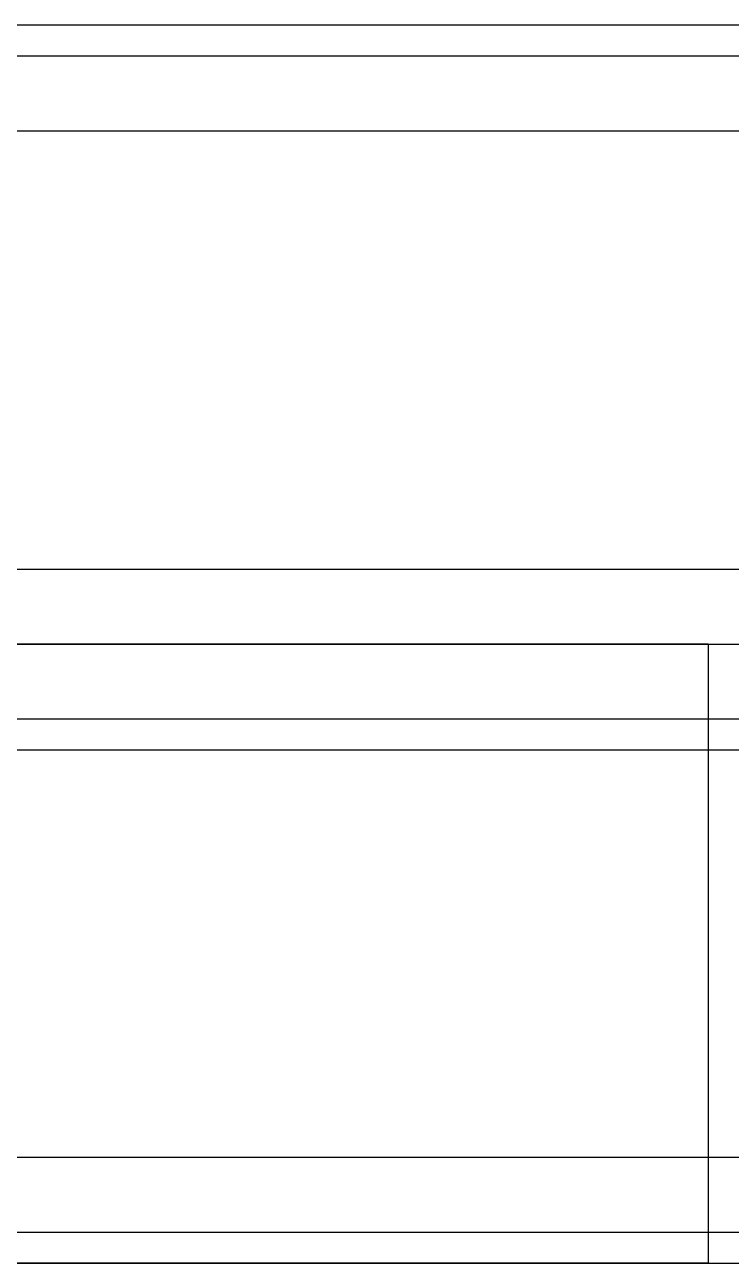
# Model space of a CAD drawing. Header units: millimetres. Extents: x -2000 to 0, y -2 to 2.
# Drawn here: x -874.971 to -872.262, y -2.375 to 2.375 of the extents above; entities that cross this region are included whole.
import ezdxf

# ---------------------------------------------------------------- set-up
doc = ezdxf.new("R2010")
doc.units = ezdxf.units.MM
doc.header["$MEASUREMENT"] = 0
doc.layers.add('2 Meter Open Rail', color=7, linetype='Continuous')

msp = doc.modelspace()

# ---------------------------------------------------------------- linework, layer by layer
at = {"layer": '2 Meter Open Rail', "lineweight": 30}
for p, q in [((-1000, 2.375, 69.9355), (0, 2.375, 69.9355)), ((-2000, 2.375, 20.122), (0, 2.375, 20.122)), ((-2000, 2.375, 19.9355), (0, 2.375, 19.9355)), ((-1000, 2.375, 70.122), (0, 2.375, 70.122)), ((-2000, 2.256, 20.4094), (0, 2.256, 20.4094)), ((-1000, 2.256, 70.4094), (0, 2.256, 70.4094)), ((-2000, 1.9686, 19.5291), (0, 1.9686, 19.5291)), ((-1000, 1.9686, 69.5291), (0, 1.9686, 69.5291)), ((-2000, 0.2874, 22.378), (0, 0.2874, 22.378)), ((-1000, 0.2874, 72.378), (0, 0.2874, 72.378)), ((-2000, 0, 19.5291), (0, 0, 19.5291)), ((-1000, 0, 69.5291), (0, 0, 69.5291)), ((-874.9412, 0, 65.7536), (-875, 0, 65.7543)), ((-874.8819, 0, 65.7517), (-874.9412, 0, 65.7536)), ((-874.8221, 0, 65.7483), (-874.8819, 0, 65.7517)), ((-874.7619, 0, 65.7436), (-874.8221, 0, 65.7483)), ((-874.7013, 0, 65.7374), (-874.7619, 0, 65.7436)), ((-874.6404, 0, 65.7298), (-874.7013, 0, 65.7374)), ((-874.5792, 0, 65.7207), (-874.6404, 0, 65.7298)), ((-874.5178, 0, 65.7101), (-874.5792, 0, 65.7207)), ((-874.4562, 0, 65.6979), (-874.5178, 0, 65.7101)), ((-874.3945, 0, 65.6842), (-874.4562, 0, 65.6979)), ((-874.3327, 0, 65.6689), (-874.3945, 0, 65.6842)), ((-874.2708, 0, 65.652), (-874.3327, 0, 65.6689)), ((-874.209, 0, 65.6335), (-874.2708, 0, 65.652)), ((-874.1474, 0, 65.6134), (-874.209, 0, 65.6335)), ((-874.0858, 0, 65.5916), (-874.1474, 0, 65.6134)), ((-874.0245, 0, 65.5682), (-874.0858, 0, 65.5916)), ((-873.9635, 0, 65.5432), (-874.0245, 0, 65.5682)), ((-873.9029, 0, 65.5165), (-873.9635, 0, 65.5432)), ((-873.8426, 0, 65.4882), (-873.9029, 0, 65.5165)), ((-873.7829, 0, 65.4583), (-873.8426, 0, 65.4882)), ((-873.7236, 0, 65.4267), (-873.7829, 0, 65.4583)), ((-873.665, 0, 65.3935), (-873.7236, 0, 65.4267)), ((-873.6071, 0, 65.3587), (-873.665, 0, 65.3935)), ((-873.5499, 0, 65.3223), (-873.6071, 0, 65.3587)), ((-873.4935, 0, 65.2844), (-873.5499, 0, 65.3223)), ((-873.438, 0, 65.245), (-873.4935, 0, 65.2844)), ((-873.3833, 0, 65.204), (-873.438, 0, 65.245)), ((-873.3297, 0, 65.1616), (-873.3833, 0, 65.204)), ((-873.2771, 0, 65.1178), (-873.3297, 0, 65.1616)), ((-873.2256, 0, 65.0726), (-873.2771, 0, 65.1178)), ((-873.1753, 0, 65.026), (-873.2256, 0, 65.0726)), ((-873.1262, 0, 64.9781), (-873.1753, 0, 65.026)), ((-873.0783, 0, 64.929), (-873.1262, 0, 64.9781)), ((-873.0317, 0, 64.8787), (-873.0783, 0, 64.929)), ((-872.9865, 0, 64.8272), (-873.0317, 0, 64.8787)), ((-872.9427, 0, 64.7746), (-872.9865, 0, 64.8272)), ((-872.9003, 0, 64.721), (-872.9427, 0, 64.7746)), ((-872.8593, 0, 64.6663), (-872.9003, 0, 64.721)), ((-872.8199, 0, 64.6108), (-872.8593, 0, 64.6663)), ((-872.782, 0, 64.5544), (-872.8199, 0, 64.6108)), ((-872.7456, 0, 64.4972), (-872.782, 0, 64.5544)), ((-872.7108, 0, 64.4393), (-872.7456, 0, 64.4972)), ((-872.6776, 0, 64.3807), (-872.7108, 0, 64.4393)), ((-872.646, 0, 64.3214), (-872.6776, 0, 64.3807)), ((-872.6161, 0, 64.2617), (-872.646, 0, 64.3214)), ((-872.5878, 0, 64.2014), (-872.6161, 0, 64.2617)), ((-872.5611, 0, 64.1408), (-872.5878, 0, 64.2014)), ((-872.5361, 0, 64.0798), (-872.5611, 0, 64.1408)), ((-872.5127, 0, 64.0185), (-872.5361, 0, 64.0798)), ((-872.4909, 0, 63.9569), (-872.5127, 0, 64.0185)), ((-872.4708, 0, 63.8953), (-872.4909, 0, 63.9569)), ((-872.4523, 0, 63.8335), (-872.4708, 0, 63.8953)), ((-872.4354, 0, 63.7716), (-872.4523, 0, 63.8335)), ((-872.4201, 0, 63.7098), (-872.4354, 0, 63.7716)), ((-872.4064, 0, 63.6481), (-872.4201, 0, 63.7098)), ((-872.3942, 0, 63.5865), (-872.4064, 0, 63.6481)), ((-872.3836, 0, 63.5251), (-872.3942, 0, 63.5865)), ((-872.3745, 0, 63.4639), (-872.3836, 0, 63.5251)), ((-872.3669, 0, 63.403), (-872.3745, 0, 63.4639)), ((-872.3607, 0, 63.3424), (-872.3669, 0, 63.403)), ((-872.356, 0, 63.2822), (-872.3607, 0, 63.3424)), ((-872.3526, 0, 63.2224), (-872.356, 0, 63.2822)), ((-872.3507, 0, 63.1631), (-872.3526, 0, 63.2224)), ((-872.35, 0, 56.4043), (-872.3507, 0, 63.1631)), ((-2000, 0, 0.4064), (0, 0, 0.4064)), ((-1000, 0, 50.4064), (0, 0, 50.4064)), ((-874.9412, 0, 15.7536), (-875, 0, 15.7543)), ((-875, 0, 3.7543), (-874.9412, 0, 3.755)), ((-875, 0, 53.7543), (-874.9412, 0, 53.755)), ((-874.8819, 0, 15.7517), (-874.9412, 0, 15.7536)), ((-874.9412, 0, 3.755), (-874.8819, 0, 3.7569)), ((-874.9412, 0, 53.755), (-874.8819, 0, 53.7569)), ((-874.8221, 0, 15.7483), (-874.8819, 0, 15.7517)), ((-874.8819, 0, 3.7569), (-874.8221, 0, 3.7603)), ((-874.8819, 0, 53.7569), (-874.8221, 0, 53.7603)), ((-874.7619, 0, 15.7436), (-874.8221, 0, 15.7483)), ((-874.8221, 0, 3.7603), (-874.7619, 0, 3.765)), ((-874.8221, 0, 53.7603), (-874.7619, 0, 53.765)), ((-874.7013, 0, 15.7374), (-874.7619, 0, 15.7436)), ((-874.7619, 0, 3.765), (-874.7013, 0, 3.7712)), ((-874.7619, 0, 53.765), (-874.7013, 0, 53.7712)), ((-874.6404, 0, 15.7298), (-874.7013, 0, 15.7374)), ((-874.7013, 0, 3.7712), (-874.6404, 0, 3.7788)), ((-874.7013, 0, 53.7712), (-874.6404, 0, 53.7788)), ((-874.5792, 0, 15.7207), (-874.6404, 0, 15.7298)), ((-874.6404, 0, 3.7788), (-874.5792, 0, 3.7879)), ((-874.6404, 0, 53.7788), (-874.5792, 0, 53.7879)), ((-874.5178, 0, 15.7101), (-874.5792, 0, 15.7207)), ((-874.5792, 0, 3.7879), (-874.5178, 0, 3.7985)), ((-874.5792, 0, 53.7879), (-874.5178, 0, 53.7985)), ((-874.4562, 0, 15.6979), (-874.5178, 0, 15.7101)), ((-874.5178, 0, 3.7985), (-874.4562, 0, 3.8107)), ((-874.5178, 0, 53.7985), (-874.4562, 0, 53.8107)), ((-874.3945, 0, 15.6842), (-874.4562, 0, 15.6979)), ((-874.4562, 0, 3.8107), (-874.3945, 0, 3.8244)), ((-874.4562, 0, 53.8107), (-874.3945, 0, 53.8244)), ((-874.3327, 0, 15.6689), (-874.3945, 0, 15.6842)), ((-874.3945, 0, 3.8244), (-874.3327, 0, 3.8397)), ((-874.3945, 0, 53.8244), (-874.3327, 0, 53.8397)), ((-874.2708, 0, 15.652), (-874.3327, 0, 15.6689)), ((-874.3327, 0, 3.8397), (-874.2708, 0, 3.8566)), ((-874.3327, 0, 53.8397), (-874.2708, 0, 53.8566)), ((-874.209, 0, 15.6335), (-874.2708, 0, 15.652)), ((-874.2708, 0, 3.8566), (-874.209, 0, 3.8751)), ((-874.2708, 0, 53.8566), (-874.209, 0, 53.8751)), ((-874.1474, 0, 15.6134), (-874.209, 0, 15.6335)), ((-874.209, 0, 3.8751), (-874.1474, 0, 3.8952)), ((-874.209, 0, 53.8751), (-874.1474, 0, 53.8952)), ((-874.0858, 0, 15.5916), (-874.1474, 0, 15.6134)), ((-874.1474, 0, 3.8952), (-874.0858, 0, 3.917)), ((-874.1474, 0, 53.8952), (-874.0858, 0, 53.917)), ((-874.0245, 0, 15.5682), (-874.0858, 0, 15.5916)), ((-874.0858, 0, 3.917), (-874.0245, 0, 3.9404)), ((-874.0858, 0, 53.917), (-874.0245, 0, 53.9404)), ((-873.9635, 0, 15.5432), (-874.0245, 0, 15.5682)), ((-874.0245, 0, 3.9404), (-873.9635, 0, 3.9654)), ((-874.0245, 0, 53.9404), (-873.9635, 0, 53.9654)), ((-873.9029, 0, 15.5165), (-873.9635, 0, 15.5432)), ((-873.9635, 0, 3.9654), (-873.9029, 0, 3.9921)), ((-873.9635, 0, 53.9654), (-873.9029, 0, 53.9921)), ((-873.8426, 0, 15.4882), (-873.9029, 0, 15.5165)), ((-873.9029, 0, 3.9921), (-873.8426, 0, 4.0204)), ((-873.9029, 0, 53.9921), (-873.8426, 0, 54.0204)), ((-873.7829, 0, 15.4583), (-873.8426, 0, 15.4882)), ((-873.8426, 0, 4.0204), (-873.7829, 0, 4.0503)), ((-873.8426, 0, 54.0204), (-873.7829, 0, 54.0503)), ((-873.7236, 0, 15.4267), (-873.7829, 0, 15.4583)), ((-873.7829, 0, 4.0503), (-873.7236, 0, 4.0819)), ((-873.7829, 0, 54.0503), (-873.7236, 0, 54.0819)), ((-873.665, 0, 15.3935), (-873.7236, 0, 15.4267)), ((-873.7236, 0, 4.0819), (-873.665, 0, 4.1151)), ((-873.7236, 0, 54.0819), (-873.665, 0, 54.1151)), ((-873.6071, 0, 15.3587), (-873.665, 0, 15.3935)), ((-873.665, 0, 4.1151), (-873.6071, 0, 4.1499)), ((-873.665, 0, 54.1151), (-873.6071, 0, 54.1499)), ((-873.5499, 0, 15.3223), (-873.6071, 0, 15.3587)), ((-873.6071, 0, 4.1499), (-873.5499, 0, 4.1863)), ((-873.6071, 0, 54.1499), (-873.5499, 0, 54.1863)), ((-873.4935, 0, 15.2844), (-873.5499, 0, 15.3223)), ((-873.5499, 0, 4.1863), (-873.4935, 0, 4.2242)), ((-873.5499, 0, 54.1863), (-873.4935, 0, 54.2242)), ((-873.438, 0, 15.245), (-873.4935, 0, 15.2844)), ((-873.4935, 0, 4.2242), (-873.438, 0, 4.2636)), ((-873.4935, 0, 54.2242), (-873.438, 0, 54.2636)), ((-873.3833, 0, 15.204), (-873.438, 0, 15.245)), ((-873.438, 0, 4.2636), (-873.3833, 0, 4.3046)), ((-873.438, 0, 54.2636), (-873.3833, 0, 54.3046)), ((-873.3297, 0, 15.1616), (-873.3833, 0, 15.204)), ((-873.3833, 0, 4.3046), (-873.3297, 0, 4.347)), ((-873.3833, 0, 54.3046), (-873.3297, 0, 54.347)), ((-873.2771, 0, 15.1178), (-873.3297, 0, 15.1616)), ((-873.3297, 0, 4.347), (-873.2771, 0, 4.3908)), ((-873.3297, 0, 54.347), (-873.2771, 0, 54.3908)), ((-873.2256, 0, 15.0726), (-873.2771, 0, 15.1178)), ((-873.2771, 0, 4.3908), (-873.2256, 0, 4.436)), ((-873.2771, 0, 54.3908), (-873.2256, 0, 54.436)), ((-873.1753, 0, 15.026), (-873.2256, 0, 15.0726)), ((-873.2256, 0, 4.436), (-873.1753, 0, 4.4826)), ((-873.2256, 0, 54.436), (-873.1753, 0, 54.4826)), ((-873.1262, 0, 14.9781), (-873.1753, 0, 15.026)), ((-873.1753, 0, 4.4826), (-873.1262, 0, 4.5305)), ((-873.1753, 0, 54.4826), (-873.1262, 0, 54.5305)), ((-873.0783, 0, 14.929), (-873.1262, 0, 14.9781)), ((-873.1262, 0, 4.5305), (-873.0783, 0, 4.5796)), ((-873.1262, 0, 54.5305), (-873.0783, 0, 54.5796)), ((-873.0317, 0, 14.8787), (-873.0783, 0, 14.929)), ((-873.0783, 0, 4.5796), (-873.0317, 0, 4.6299)), ((-873.0783, 0, 54.5796), (-873.0317, 0, 54.6299)), ((-872.9865, 0, 14.8272), (-873.0317, 0, 14.8787)), ((-873.0317, 0, 4.6299), (-872.9865, 0, 4.6814)), ((-873.0317, 0, 54.6299), (-872.9865, 0, 54.6814)), ((-872.9427, 0, 14.7746), (-872.9865, 0, 14.8272)), ((-872.9865, 0, 4.6814), (-872.9427, 0, 4.734)), ((-872.9865, 0, 54.6814), (-872.9427, 0, 54.734)), ((-872.9003, 0, 14.721), (-872.9427, 0, 14.7746)), ((-872.9427, 0, 4.734), (-872.9003, 0, 4.7876)), ((-872.9427, 0, 54.734), (-872.9003, 0, 54.7876)), ((-872.8593, 0, 14.6663), (-872.9003, 0, 14.721)), ((-872.9003, 0, 4.7876), (-872.8593, 0, 4.8423)), ((-872.9003, 0, 54.7876), (-872.8593, 0, 54.8423)), ((-872.8199, 0, 14.6108), (-872.8593, 0, 14.6663)), ((-872.8593, 0, 4.8423), (-872.8199, 0, 4.8978)), ((-872.8593, 0, 54.8423), (-872.8199, 0, 54.8978)), ((-872.782, 0, 14.5544), (-872.8199, 0, 14.6108)), ((-872.8199, 0, 4.8978), (-872.782, 0, 4.9542)), ((-872.8199, 0, 54.8978), (-872.782, 0, 54.9542)), ((-872.7456, 0, 14.4972), (-872.782, 0, 14.5544)), ((-872.782, 0, 4.9542), (-872.7456, 0, 5.0114)), ((-872.782, 0, 54.9542), (-872.7456, 0, 55.0114)), ((-872.7108, 0, 14.4393), (-872.7456, 0, 14.4972)), ((-872.7456, 0, 5.0114), (-872.7108, 0, 5.0693)), ((-872.7456, 0, 55.0114), (-872.7108, 0, 55.0693)), ((-872.6776, 0, 14.3807), (-872.7108, 0, 14.4393)), ((-872.7108, 0, 5.0693), (-872.6776, 0, 5.1279)), ((-872.7108, 0, 55.0693), (-872.6776, 0, 55.1279)), ((-872.646, 0, 14.3214), (-872.6776, 0, 14.3807)), ((-872.6776, 0, 5.1279), (-872.646, 0, 5.1872)), ((-872.6776, 0, 55.1279), (-872.646, 0, 55.1872)), ((-872.6161, 0, 14.2617), (-872.646, 0, 14.3214)), ((-872.646, 0, 5.1872), (-872.6161, 0, 5.2469)), ((-872.646, 0, 55.1872), (-872.6161, 0, 55.2469)), ((-872.5878, 0, 14.2014), (-872.6161, 0, 14.2617)), ((-872.6161, 0, 5.2469), (-872.5878, 0, 5.3072)), ((-872.6161, 0, 55.2469), (-872.5878, 0, 55.3072)), ((-872.5611, 0, 14.1408), (-872.5878, 0, 14.2014)), ((-872.5878, 0, 5.3072), (-872.5611, 0, 5.3678)), ((-872.5878, 0, 55.3072), (-872.5611, 0, 55.3678)), ((-872.5361, 0, 14.0798), (-872.5611, 0, 14.1408)), ((-872.5611, 0, 5.3678), (-872.5361, 0, 5.4288)), ((-872.5611, 0, 55.3678), (-872.5361, 0, 55.4288)), ((-872.5127, 0, 14.0185), (-872.5361, 0, 14.0798)), ((-872.5361, 0, 5.4288), (-872.5127, 0, 5.4901)), ((-872.5361, 0, 55.4288), (-872.5127, 0, 55.4901)), ((-872.4909, 0, 13.9569), (-872.5127, 0, 14.0185)), ((-872.5127, 0, 5.4901), (-872.4909, 0, 5.5517)), ((-872.5127, 0, 55.4901), (-872.4909, 0, 55.5517)), ((-872.4708, 0, 13.8953), (-872.4909, 0, 13.9569)), ((-872.4909, 0, 5.5517), (-872.4708, 0, 5.6133)), ((-872.4909, 0, 55.5517), (-872.4708, 0, 55.6133)), ((-872.4523, 0, 13.8335), (-872.4708, 0, 13.8953)), ((-872.4708, 0, 5.6133), (-872.4523, 0, 5.6751)), ((-872.4708, 0, 55.6133), (-872.4523, 0, 55.6751)), ((-872.4354, 0, 13.7716), (-872.4523, 0, 13.8335)), ((-872.4523, 0, 5.6751), (-872.4354, 0, 5.737)), ((-872.4523, 0, 55.6751), (-872.4354, 0, 55.737)), ((-872.4201, 0, 13.7098), (-872.4354, 0, 13.7716)), ((-872.4354, 0, 5.737), (-872.4201, 0, 5.7988)), ((-872.4354, 0, 55.737), (-872.4201, 0, 55.7988)), ((-872.4064, 0, 13.6481), (-872.4201, 0, 13.7098)), ((-872.4201, 0, 5.7988), (-872.4064, 0, 5.8605)), ((-872.4201, 0, 55.7988), (-872.4064, 0, 55.8605)), ((-872.3942, 0, 13.5865), (-872.4064, 0, 13.6481)), ((-872.4064, 0, 5.8605), (-872.3942, 0, 5.9221)), ((-872.4064, 0, 55.8605), (-872.3942, 0, 55.9221)), ((-872.3836, 0, 13.5251), (-872.3942, 0, 13.5865)), ((-872.3942, 0, 5.9221), (-872.3836, 0, 5.9835)), ((-872.3942, 0, 55.9221), (-872.3836, 0, 55.9835)), ((-872.3745, 0, 13.4639), (-872.3836, 0, 13.5251)), ((-872.3836, 0, 5.9835), (-872.3745, 0, 6.0447)), ((-872.3836, 0, 55.9835), (-872.3745, 0, 56.0447)), ((-872.3669, 0, 13.403), (-872.3745, 0, 13.4639)), ((-872.3745, 0, 6.0447), (-872.3669, 0, 6.1056)), ((-872.3745, 0, 56.0447), (-872.3669, 0, 56.1056)), ((-872.3607, 0, 13.3424), (-872.3669, 0, 13.403)), ((-872.3669, 0, 6.1056), (-872.3607, 0, 6.1662)), ((-872.3669, 0, 56.1056), (-872.3607, 0, 56.1662)), ((-872.356, 0, 13.2822), (-872.3607, 0, 13.3424)), ((-872.3607, 0, 6.1662), (-872.356, 0, 6.2264)), ((-872.3607, 0, 56.1662), (-872.356, 0, 56.2264)), ((-872.3526, 0, 13.2224), (-872.356, 0, 13.2822)), ((-872.356, 0, 6.2264), (-872.3526, 0, 6.2862)), ((-872.356, 0, 56.2264), (-872.3526, 0, 56.2862)), ((-872.3507, 0, 13.1631), (-872.3526, 0, 13.2224)), ((-872.3526, 0, 6.2862), (-872.3507, 0, 6.3455)), ((-872.3526, 0, 56.2862), (-872.3507, 0, 56.3455)), ((-872.35, 0, 6.4043), (-872.3507, 0, 13.1631)), ((-872.3507, 0, 6.3455), (-872.35, 0, 6.4043)), ((-872.3507, 0, 56.3455), (-872.35, 0, 56.4043)), ((-872.35, 0, 6.4043), (-872.35, -2.375, 6.4043)), ((-872.35, 0, 13.1043), (-872.35, -2.375, 13.1043)), ((-872.35, 0, 56.4043), (-872.35, -2.375, 56.4043)), ((-872.35, 0, 63.1043), (-872.35, -2.375, 63.1043)), ((-2000, -0.2874, 22.378), (0, -0.2874, 22.378)), ((-1000, -0.2874, 72.378), (0, -0.2874, 72.378)), ((-2000, -0.4064), (0, -0.4064)), ((-1000, -0.4064, 50), (0, -0.4064, 50)), ((-2000, -1.9686), (0, -1.9686)), ((-1000, -1.9686, 50), (0, -1.9686, 50)), ((-2000, -2.256, 20.4094), (0, -2.256, 20.4094)), ((-1000, -2.256, 70.4094), (0, -2.256, 70.4094)), ((-2000, -2.375, 0.4064), (0, -2.375, 0.4064)), ((-2000, -2.375, 20.122), (0, -2.375, 20.122)), ((-1000, -2.375, 50.4064), (0, -2.375, 50.4064)), ((-1000, -2.375, 70.122), (0, -2.375, 70.122)), ((-874.9412, -2.375, 3.755), (-875, -2.375, 3.7543)), ((-875, -2.375, 15.7543), (-874.9412, -2.375, 15.7536)), ((-874.9412, -2.375, 53.755), (-875, -2.375, 53.7543)), ((-875, -2.375, 65.7543), (-874.9412, -2.375, 65.7536)), ((-874.8819, -2.375, 3.7569), (-874.9412, -2.375, 3.755)), ((-874.9412, -2.375, 15.7536), (-874.8819, -2.375, 15.7517)), ((-874.8819, -2.375, 53.7569), (-874.9412, -2.375, 53.755)), ((-874.9412, -2.375, 65.7536), (-874.8819, -2.375, 65.7517)), ((-874.8221, -2.375, 3.7603), (-874.8819, -2.375, 3.7569)), ((-874.8819, -2.375, 15.7517), (-874.8221, -2.375, 15.7483)), ((-874.8221, -2.375, 53.7603), (-874.8819, -2.375, 53.7569)), ((-874.8819, -2.375, 65.7517), (-874.8221, -2.375, 65.7483)), ((-874.7619, -2.375, 3.765), (-874.8221, -2.375, 3.7603)), ((-874.8221, -2.375, 15.7483), (-874.7619, -2.375, 15.7436)), ((-874.7619, -2.375, 53.765), (-874.8221, -2.375, 53.7603)), ((-874.8221, -2.375, 65.7483), (-874.7619, -2.375, 65.7436)), ((-874.7013, -2.375, 3.7712), (-874.7619, -2.375, 3.765)), ((-874.7619, -2.375, 15.7436), (-874.7013, -2.375, 15.7374)), ((-874.7013, -2.375, 53.7712), (-874.7619, -2.375, 53.765)), ((-874.7619, -2.375, 65.7436), (-874.7013, -2.375, 65.7374)), ((-874.6404, -2.375, 3.7788), (-874.7013, -2.375, 3.7712)), ((-874.7013, -2.375, 15.7374), (-874.6404, -2.375, 15.7298)), ((-874.6404, -2.375, 53.7788), (-874.7013, -2.375, 53.7712)), ((-874.7013, -2.375, 65.7374), (-874.6404, -2.375, 65.7298)), ((-874.5792, -2.375, 3.7879), (-874.6404, -2.375, 3.7788)), ((-874.6404, -2.375, 15.7298), (-874.5792, -2.375, 15.7207)), ((-874.5792, -2.375, 53.7879), (-874.6404, -2.375, 53.7788)), ((-874.6404, -2.375, 65.7298), (-874.5792, -2.375, 65.7207)), ((-874.5178, -2.375, 3.7985), (-874.5792, -2.375, 3.7879)), ((-874.5792, -2.375, 15.7207), (-874.5178, -2.375, 15.7101)), ((-874.5178, -2.375, 53.7985), (-874.5792, -2.375, 53.7879)), ((-874.5792, -2.375, 65.7207), (-874.5178, -2.375, 65.7101)), ((-874.4562, -2.375, 3.8107), (-874.5178, -2.375, 3.7985)), ((-874.5178, -2.375, 15.7101), (-874.4562, -2.375, 15.6979)), ((-874.4562, -2.375, 53.8107), (-874.5178, -2.375, 53.7985)), ((-874.5178, -2.375, 65.7101), (-874.4562, -2.375, 65.6979)), ((-874.3945, -2.375, 3.8244), (-874.4562, -2.375, 3.8107)), ((-874.4562, -2.375, 15.6979), (-874.3945, -2.375, 15.6842)), ((-874.3945, -2.375, 53.8244), (-874.4562, -2.375, 53.8107)), ((-874.4562, -2.375, 65.6979), (-874.3945, -2.375, 65.6842)), ((-874.3327, -2.375, 3.8397), (-874.3945, -2.375, 3.8244)), ((-874.3945, -2.375, 15.6842), (-874.3327, -2.375, 15.6689)), ((-874.3327, -2.375, 53.8397), (-874.3945, -2.375, 53.8244)), ((-874.3945, -2.375, 65.6842), (-874.3327, -2.375, 65.6689)), ((-874.2708, -2.375, 3.8566), (-874.3327, -2.375, 3.8397)), ((-874.3327, -2.375, 15.6689), (-874.2708, -2.375, 15.652)), ((-874.2708, -2.375, 53.8566), (-874.3327, -2.375, 53.8397)), ((-874.3327, -2.375, 65.6689), (-874.2708, -2.375, 65.652)), ((-874.209, -2.375, 3.8751), (-874.2708, -2.375, 3.8566)), ((-874.2708, -2.375, 15.652), (-874.209, -2.375, 15.6335)), ((-874.209, -2.375, 53.8751), (-874.2708, -2.375, 53.8566)), ((-874.2708, -2.375, 65.652), (-874.209, -2.375, 65.6335)), ((-874.1474, -2.375, 3.8952), (-874.209, -2.375, 3.8751)), ((-874.209, -2.375, 15.6335), (-874.1474, -2.375, 15.6134)), ((-874.1474, -2.375, 53.8952), (-874.209, -2.375, 53.8751)), ((-874.209, -2.375, 65.6335), (-874.1474, -2.375, 65.6134)), ((-874.0858, -2.375, 3.917), (-874.1474, -2.375, 3.8952)), ((-874.1474, -2.375, 15.6134), (-874.0858, -2.375, 15.5916)), ((-874.0858, -2.375, 53.917), (-874.1474, -2.375, 53.8952)), ((-874.1474, -2.375, 65.6134), (-874.0858, -2.375, 65.5916)), ((-874.0245, -2.375, 3.9404), (-874.0858, -2.375, 3.917)), ((-874.0858, -2.375, 15.5916), (-874.0245, -2.375, 15.5682)), ((-874.0245, -2.375, 53.9404), (-874.0858, -2.375, 53.917)), ((-874.0858, -2.375, 65.5916), (-874.0245, -2.375, 65.5682)), ((-873.9635, -2.375, 3.9654), (-874.0245, -2.375, 3.9404)), ((-874.0245, -2.375, 15.5682), (-873.9635, -2.375, 15.5432)), ((-873.9635, -2.375, 53.9654), (-874.0245, -2.375, 53.9404)), ((-874.0245, -2.375, 65.5682), (-873.9635, -2.375, 65.5432)), ((-873.9029, -2.375, 3.9921), (-873.9635, -2.375, 3.9654)), ((-873.9635, -2.375, 15.5432), (-873.9029, -2.375, 15.5165)), ((-873.9029, -2.375, 53.9921), (-873.9635, -2.375, 53.9654)), ((-873.9635, -2.375, 65.5432), (-873.9029, -2.375, 65.5165)), ((-873.8426, -2.375, 4.0204), (-873.9029, -2.375, 3.9921)), ((-873.9029, -2.375, 15.5165), (-873.8426, -2.375, 15.4882)), ((-873.8426, -2.375, 54.0204), (-873.9029, -2.375, 53.9921)), ((-873.9029, -2.375, 65.5165), (-873.8426, -2.375, 65.4882)), ((-873.7829, -2.375, 4.0503), (-873.8426, -2.375, 4.0204)), ((-873.8426, -2.375, 15.4882), (-873.7829, -2.375, 15.4583)), ((-873.7829, -2.375, 54.0503), (-873.8426, -2.375, 54.0204)), ((-873.8426, -2.375, 65.4882), (-873.7829, -2.375, 65.4583)), ((-873.7236, -2.375, 4.0819), (-873.7829, -2.375, 4.0503)), ((-873.7829, -2.375, 15.4583), (-873.7236, -2.375, 15.4267)), ((-873.7236, -2.375, 54.0819), (-873.7829, -2.375, 54.0503)), ((-873.7829, -2.375, 65.4583), (-873.7236, -2.375, 65.4267)), ((-873.665, -2.375, 4.1151), (-873.7236, -2.375, 4.0819)), ((-873.7236, -2.375, 15.4267), (-873.665, -2.375, 15.3935)), ((-873.665, -2.375, 54.1151), (-873.7236, -2.375, 54.0819)), ((-873.7236, -2.375, 65.4267), (-873.665, -2.375, 65.3935)), ((-873.6071, -2.375, 4.1499), (-873.665, -2.375, 4.1151)), ((-873.665, -2.375, 15.3935), (-873.6071, -2.375, 15.3587)), ((-873.6071, -2.375, 54.1499), (-873.665, -2.375, 54.1151)), ((-873.665, -2.375, 65.3935), (-873.6071, -2.375, 65.3587)), ((-873.5499, -2.375, 4.1863), (-873.6071, -2.375, 4.1499)), ((-873.6071, -2.375, 15.3587), (-873.5499, -2.375, 15.3223)), ((-873.5499, -2.375, 54.1863), (-873.6071, -2.375, 54.1499)), ((-873.6071, -2.375, 65.3587), (-873.5499, -2.375, 65.3223)), ((-873.4935, -2.375, 4.2242), (-873.5499, -2.375, 4.1863)), ((-873.5499, -2.375, 15.3223), (-873.4935, -2.375, 15.2844)), ((-873.4935, -2.375, 54.2242), (-873.5499, -2.375, 54.1863)), ((-873.5499, -2.375, 65.3223), (-873.4935, -2.375, 65.2844)), ((-873.438, -2.375, 4.2636), (-873.4935, -2.375, 4.2242)), ((-873.4935, -2.375, 15.2844), (-873.438, -2.375, 15.245)), ((-873.438, -2.375, 54.2636), (-873.4935, -2.375, 54.2242)), ((-873.4935, -2.375, 65.2844), (-873.438, -2.375, 65.245)), ((-873.3833, -2.375, 4.3046), (-873.438, -2.375, 4.2636)), ((-873.438, -2.375, 15.245), (-873.3833, -2.375, 15.204)), ((-873.3833, -2.375, 54.3046), (-873.438, -2.375, 54.2636)), ((-873.438, -2.375, 65.245), (-873.3833, -2.375, 65.204)), ((-873.3297, -2.375, 4.347), (-873.3833, -2.375, 4.3046)), ((-873.3833, -2.375, 15.204), (-873.3297, -2.375, 15.1616)), ((-873.3297, -2.375, 54.347), (-873.3833, -2.375, 54.3046)), ((-873.3833, -2.375, 65.204), (-873.3297, -2.375, 65.1616)), ((-873.2771, -2.375, 4.3908), (-873.3297, -2.375, 4.347)), ((-873.3297, -2.375, 15.1616), (-873.2771, -2.375, 15.1178)), ((-873.2771, -2.375, 54.3908), (-873.3297, -2.375, 54.347)), ((-873.3297, -2.375, 65.1616), (-873.2771, -2.375, 65.1178)), ((-873.2256, -2.375, 4.436), (-873.2771, -2.375, 4.3908)), ((-873.2771, -2.375, 15.1178), (-873.2256, -2.375, 15.0726)), ((-873.2256, -2.375, 54.436), (-873.2771, -2.375, 54.3908)), ((-873.2771, -2.375, 65.1178), (-873.2256, -2.375, 65.0726)), ((-873.1753, -2.375, 4.4826), (-873.2256, -2.375, 4.436)), ((-873.2256, -2.375, 15.0726), (-873.1753, -2.375, 15.026)), ((-873.1753, -2.375, 54.4826), (-873.2256, -2.375, 54.436)), ((-873.2256, -2.375, 65.0726), (-873.1753, -2.375, 65.026)), ((-873.1262, -2.375, 4.5305), (-873.1753, -2.375, 4.4826)), ((-873.1753, -2.375, 15.026), (-873.1262, -2.375, 14.9781)), ((-873.1262, -2.375, 54.5305), (-873.1753, -2.375, 54.4826)), ((-873.1753, -2.375, 65.026), (-873.1262, -2.375, 64.9781)), ((-873.0783, -2.375, 4.5796), (-873.1262, -2.375, 4.5305)), ((-873.1262, -2.375, 14.9781), (-873.0783, -2.375, 14.929)), ((-873.0783, -2.375, 54.5796), (-873.1262, -2.375, 54.5305)), ((-873.1262, -2.375, 64.9781), (-873.0783, -2.375, 64.929)), ((-873.0317, -2.375, 4.6299), (-873.0783, -2.375, 4.5796)), ((-873.0783, -2.375, 14.929), (-873.0317, -2.375, 14.8787)), ((-873.0317, -2.375, 54.6299), (-873.0783, -2.375, 54.5796)), ((-873.0783, -2.375, 64.929), (-873.0317, -2.375, 64.8787)), ((-872.9865, -2.375, 4.6814), (-873.0317, -2.375, 4.6299)), ((-873.0317, -2.375, 14.8787), (-872.9865, -2.375, 14.8272)), ((-872.9865, -2.375, 54.6814), (-873.0317, -2.375, 54.6299)), ((-873.0317, -2.375, 64.8787), (-872.9865, -2.375, 64.8272)), ((-872.9427, -2.375, 4.734), (-872.9865, -2.375, 4.6814)), ((-872.9865, -2.375, 14.8272), (-872.9427, -2.375, 14.7746)), ((-872.9427, -2.375, 54.734), (-872.9865, -2.375, 54.6814)), ((-872.9865, -2.375, 64.8272), (-872.9427, -2.375, 64.7746)), ((-872.9003, -2.375, 4.7876), (-872.9427, -2.375, 4.734)), ((-872.9427, -2.375, 14.7746), (-872.9003, -2.375, 14.721)), ((-872.9003, -2.375, 54.7876), (-872.9427, -2.375, 54.734)), ((-872.9427, -2.375, 64.7746), (-872.9003, -2.375, 64.721)), ((-872.8593, -2.375, 4.8423), (-872.9003, -2.375, 4.7876)), ((-872.9003, -2.375, 14.721), (-872.8593, -2.375, 14.6663)), ((-872.8593, -2.375, 54.8423), (-872.9003, -2.375, 54.7876)), ((-872.9003, -2.375, 64.721), (-872.8593, -2.375, 64.6663)), ((-872.8199, -2.375, 4.8978), (-872.8593, -2.375, 4.8423)), ((-872.8593, -2.375, 14.6663), (-872.8199, -2.375, 14.6108)), ((-872.8199, -2.375, 54.8978), (-872.8593, -2.375, 54.8423)), ((-872.8593, -2.375, 64.6663), (-872.8199, -2.375, 64.6108)), ((-872.782, -2.375, 4.9542), (-872.8199, -2.375, 4.8978)), ((-872.8199, -2.375, 14.6108), (-872.782, -2.375, 14.5544)), ((-872.782, -2.375, 54.9542), (-872.8199, -2.375, 54.8978)), ((-872.8199, -2.375, 64.6108), (-872.782, -2.375, 64.5544)), ((-872.7456, -2.375, 5.0114), (-872.782, -2.375, 4.9542)), ((-872.782, -2.375, 14.5544), (-872.7456, -2.375, 14.4972)), ((-872.7456, -2.375, 55.0114), (-872.782, -2.375, 54.9542)), ((-872.782, -2.375, 64.5544), (-872.7456, -2.375, 64.4972)), ((-872.7108, -2.375, 5.0693), (-872.7456, -2.375, 5.0114)), ((-872.7456, -2.375, 14.4972), (-872.7108, -2.375, 14.4393)), ((-872.7108, -2.375, 55.0693), (-872.7456, -2.375, 55.0114)), ((-872.7456, -2.375, 64.4972), (-872.7108, -2.375, 64.4393)), ((-872.6776, -2.375, 5.1279), (-872.7108, -2.375, 5.0693)), ((-872.7108, -2.375, 14.4393), (-872.6776, -2.375, 14.3807)), ((-872.6776, -2.375, 55.1279), (-872.7108, -2.375, 55.0693)), ((-872.7108, -2.375, 64.4393), (-872.6776, -2.375, 64.3807)), ((-872.646, -2.375, 5.1872), (-872.6776, -2.375, 5.1279)), ((-872.6776, -2.375, 14.3807), (-872.646, -2.375, 14.3214)), ((-872.646, -2.375, 55.1872), (-872.6776, -2.375, 55.1279)), ((-872.6776, -2.375, 64.3807), (-872.646, -2.375, 64.3214)), ((-872.6161, -2.375, 5.2469), (-872.646, -2.375, 5.1872)), ((-872.646, -2.375, 14.3214), (-872.6161, -2.375, 14.2617)), ((-872.6161, -2.375, 55.2469), (-872.646, -2.375, 55.1872)), ((-872.646, -2.375, 64.3214), (-872.6161, -2.375, 64.2617)), ((-872.5878, -2.375, 5.3072), (-872.6161, -2.375, 5.2469)), ((-872.6161, -2.375, 14.2617), (-872.5878, -2.375, 14.2014)), ((-872.5878, -2.375, 55.3072), (-872.6161, -2.375, 55.2469)), ((-872.6161, -2.375, 64.2617), (-872.5878, -2.375, 64.2014)), ((-872.5611, -2.375, 5.3678), (-872.5878, -2.375, 5.3072)), ((-872.5878, -2.375, 14.2014), (-872.5611, -2.375, 14.1408)), ((-872.5611, -2.375, 55.3678), (-872.5878, -2.375, 55.3072)), ((-872.5878, -2.375, 64.2014), (-872.5611, -2.375, 64.1408)), ((-872.5361, -2.375, 5.4288), (-872.5611, -2.375, 5.3678)), ((-872.5611, -2.375, 14.1408), (-872.5361, -2.375, 14.0798)), ((-872.5361, -2.375, 55.4288), (-872.5611, -2.375, 55.3678)), ((-872.5611, -2.375, 64.1408), (-872.5361, -2.375, 64.0798)), ((-872.5127, -2.375, 5.4901), (-872.5361, -2.375, 5.4288)), ((-872.5361, -2.375, 14.0798), (-872.5127, -2.375, 14.0185)), ((-872.5127, -2.375, 55.4901), (-872.5361, -2.375, 55.4288)), ((-872.5361, -2.375, 64.0798), (-872.5127, -2.375, 64.0185)), ((-872.4909, -2.375, 5.5517), (-872.5127, -2.375, 5.4901)), ((-872.5127, -2.375, 14.0185), (-872.4909, -2.375, 13.9569)), ((-872.4909, -2.375, 55.5517), (-872.5127, -2.375, 55.4901)), ((-872.5127, -2.375, 64.0185), (-872.4909, -2.375, 63.9569)), ((-872.4708, -2.375, 5.6133), (-872.4909, -2.375, 5.5517)), ((-872.4909, -2.375, 13.9569), (-872.4708, -2.375, 13.8953)), ((-872.4708, -2.375, 55.6133), (-872.4909, -2.375, 55.5517)), ((-872.4909, -2.375, 63.9569), (-872.4708, -2.375, 63.8953)), ((-872.4523, -2.375, 5.6751), (-872.4708, -2.375, 5.6133)), ((-872.4708, -2.375, 13.8953), (-872.4523, -2.375, 13.8335)), ((-872.4523, -2.375, 55.6751), (-872.4708, -2.375, 55.6133)), ((-872.4708, -2.375, 63.8953), (-872.4523, -2.375, 63.8335)), ((-872.4354, -2.375, 5.737), (-872.4523, -2.375, 5.6751)), ((-872.4523, -2.375, 13.8335), (-872.4354, -2.375, 13.7716)), ((-872.4354, -2.375, 55.737), (-872.4523, -2.375, 55.6751)), ((-872.4523, -2.375, 63.8335), (-872.4354, -2.375, 63.7716)), ((-872.4201, -2.375, 5.7988), (-872.4354, -2.375, 5.737)), ((-872.4354, -2.375, 13.7716), (-872.4201, -2.375, 13.7098)), ((-872.4201, -2.375, 55.7988), (-872.4354, -2.375, 55.737)), ((-872.4354, -2.375, 63.7716), (-872.4201, -2.375, 63.7098)), ((-872.4064, -2.375, 5.8605), (-872.4201, -2.375, 5.7988)), ((-872.4201, -2.375, 13.7098), (-872.4064, -2.375, 13.6481)), ((-872.4064, -2.375, 55.8605), (-872.4201, -2.375, 55.7988)), ((-872.4201, -2.375, 63.7098), (-872.4064, -2.375, 63.6481)), ((-872.3942, -2.375, 5.9221), (-872.4064, -2.375, 5.8605)), ((-872.4064, -2.375, 13.6481), (-872.3942, -2.375, 13.5865)), ((-872.3942, -2.375, 55.9221), (-872.4064, -2.375, 55.8605)), ((-872.4064, -2.375, 63.6481), (-872.3942, -2.375, 63.5865)), ((-872.3836, -2.375, 5.9835), (-872.3942, -2.375, 5.9221)), ((-872.3942, -2.375, 13.5865), (-872.3836, -2.375, 13.5251)), ((-872.3836, -2.375, 55.9835), (-872.3942, -2.375, 55.9221)), ((-872.3942, -2.375, 63.5865), (-872.3836, -2.375, 63.5251)), ((-872.3745, -2.375, 6.0447), (-872.3836, -2.375, 5.9835)), ((-872.3836, -2.375, 13.5251), (-872.3745, -2.375, 13.4639)), ((-872.3745, -2.375, 56.0447), (-872.3836, -2.375, 55.9835)), ((-872.3836, -2.375, 63.5251), (-872.3745, -2.375, 63.4639)), ((-872.3669, -2.375, 6.1056), (-872.3745, -2.375, 6.0447)), ((-872.3745, -2.375, 13.4639), (-872.3669, -2.375, 13.403)), ((-872.3669, -2.375, 56.1056), (-872.3745, -2.375, 56.0447)), ((-872.3745, -2.375, 63.4639), (-872.3669, -2.375, 63.403)), ((-872.3607, -2.375, 6.1662), (-872.3669, -2.375, 6.1056)), ((-872.3669, -2.375, 13.403), (-872.3607, -2.375, 13.3424)), ((-872.3607, -2.375, 56.1662), (-872.3669, -2.375, 56.1056)), ((-872.3669, -2.375, 63.403), (-872.3607, -2.375, 63.3424)), ((-872.356, -2.375, 6.2264), (-872.3607, -2.375, 6.1662)), ((-872.3607, -2.375, 13.3424), (-872.356, -2.375, 13.2822)), ((-872.356, -2.375, 56.2264), (-872.3607, -2.375, 56.1662)), ((-872.3607, -2.375, 63.3424), (-872.356, -2.375, 63.2822)), ((-872.3526, -2.375, 6.2862), (-872.356, -2.375, 6.2264)), ((-872.356, -2.375, 13.2822), (-872.3526, -2.375, 13.2224)), ((-872.3526, -2.375, 56.2862), (-872.356, -2.375, 56.2264)), ((-872.356, -2.375, 63.2822), (-872.3526, -2.375, 63.2224)), ((-872.3507, -2.375, 6.3455), (-872.3526, -2.375, 6.2862)), ((-872.3526, -2.375, 13.2224), (-872.3507, -2.375, 13.1631)), ((-872.3507, -2.375, 56.3455), (-872.3526, -2.375, 56.2862)), ((-872.3526, -2.375, 63.2224), (-872.3507, -2.375, 63.1631)), ((-872.35, -2.375, 6.4043), (-872.3507, -2.375, 6.3455)), ((-872.3507, -2.375, 13.1631), (-872.35, -2.375, 6.4043)), ((-872.35, -2.375, 56.4043), (-872.3507, -2.375, 56.3455)), ((-872.3507, -2.375, 63.1631), (-872.35, -2.375, 56.4043))]:
    msp.add_line(p, q, dxfattribs=at)

doc.saveas('drawing.dxf')
